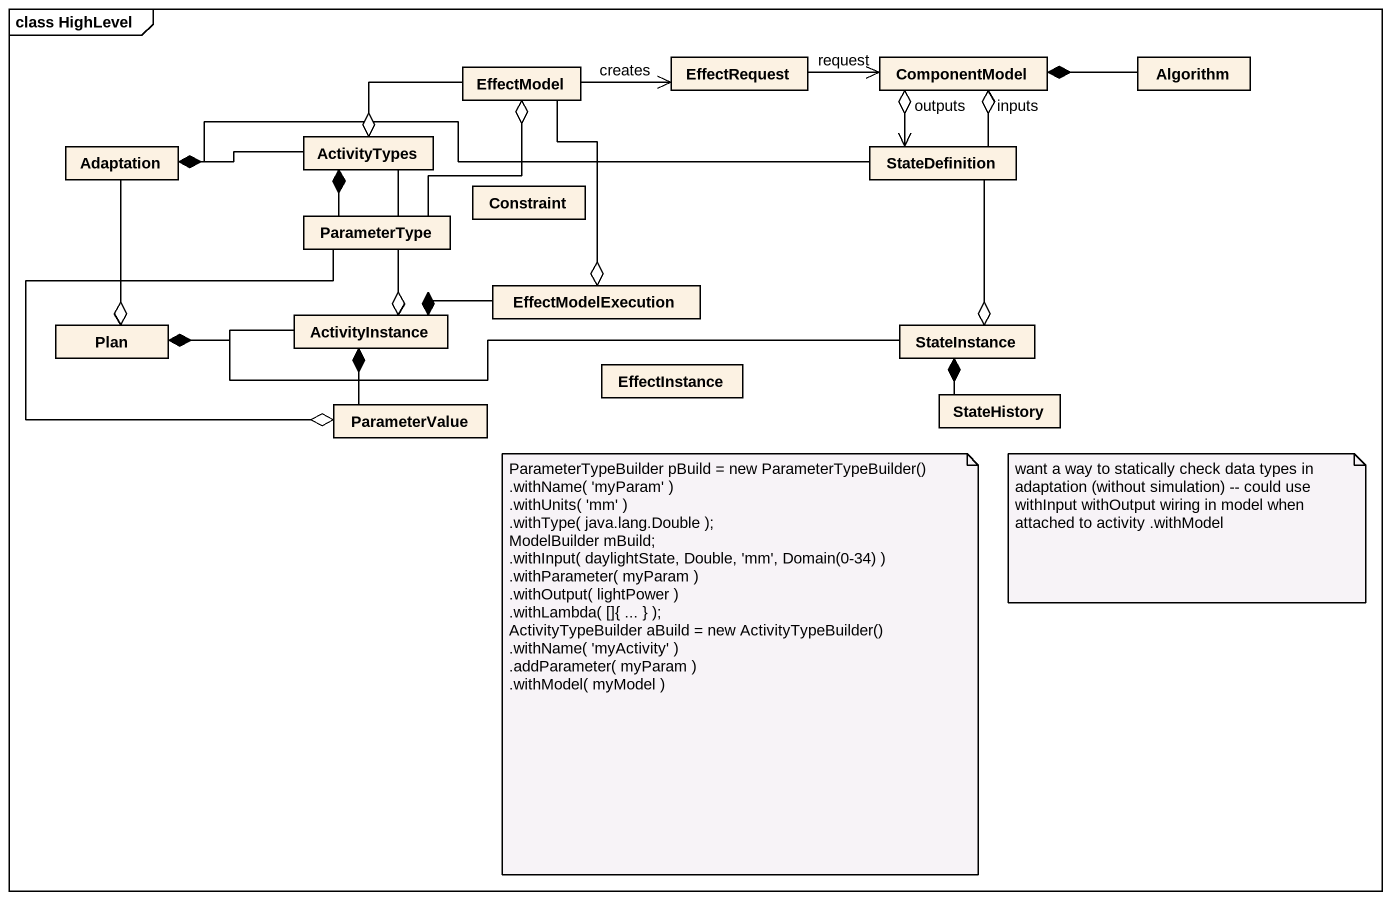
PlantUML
@startuml
mainframe class HighLevel
hide circle
hide empty members
class EffectModel
class EffectRequest
class ComponentModel
class Algorithm
class Adaptation
class ActivityTypes
class StateDefinition
class ParameterType
class Constraint
class EffectModelExecution
class Plan
class ActivityInstance
class StateInstance
class ParameterValue
class EffectInstance
class StateHistory
EffectModel -right-> EffectRequest : creates
EffectModel o-- ParameterType
EffectRequest -right-> ComponentModel : request
ComponentModel *-right- Algorithm
ComponentModel o--> StateDefinition : outputs
ComponentModel o-- StateDefinition : inputs
Adaptation *-right- ActivityTypes
Adaptation *-right- StateDefinition
ActivityTypes o-right- EffectModel
ActivityTypes *-- ParameterType
EffectModelExecution o-up- EffectModel
Plan o-up- Adaptation
Plan *-right- ActivityInstance
Plan *-right- StateInstance
ActivityInstance o-up- ActivityTypes
ActivityInstance *-right- EffectModelExecution
ActivityInstance *-- ParameterValue
StateInstance o-up- StateDefinition
StateInstance *-- StateHistory
ParameterValue o-up- ParameterType
note as N1
  ParameterTypeBuilder pBuild = new ParameterTypeBuilder()
  .withName( 'myParam' )
  .withUnits( 'mm' )
  .withType( java.lang.Double );
  ModelBuilder mBuild;
  .withInput( daylightState, Double, 'mm', Domain(0-34) )
  .withParameter( myParam )
  .withOutput( lightPower )
  .withLambda( []{ ... } );
  ActivityTypeBuilder aBuild = new ActivityTypeBuilder()
  .withName( 'myActivity' )
  .addParameter( myParam )
  .withModel( myModel )
end note
note as N2
  want a way to statically check data types in adaptation (without simulation) -- could use withInput withOutput wiring in model when attached to activity .withModel
end note
@enduml
